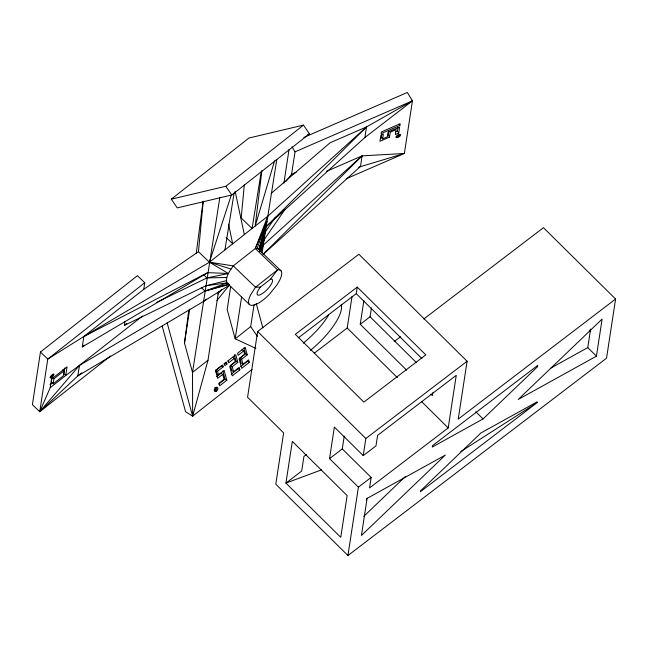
<?xml version="1.0" encoding="UTF-8"?>
<svg xmlns="http://www.w3.org/2000/svg" width="648" height="648" viewBox="0 0 648 648"><rect width="100%" height="100%" fill="white"/><g stroke="black" fill="none" stroke-linecap="round" stroke-linejoin="round"><path stroke-width="0.97" d="M143.783 289.283L144.763 282.714L137.433 275.667L40.451 352.034L32.4 404.668L39.73 411.707L47.782 359.081L83.876 336.474L143.783 289.283L198.466 251.675L203.237 201.309M244.32 184.802L241.194 218.011L252.08 228.469L267.681 216.335L366.509 126.935L412.436 100.853L407.357 92.47L303.831 137.433M261.897 170.537L255.182 226.071L274.598 160.834M162.178 326.041L185.563 411.699L192.642 416.194L192.513 372.446L184.486 343.1L188.803 310.141M196.263 253.206L203.067 201.269M262.059 252.89L276.801 159.424M219.85 197.251L192.513 372.446L208 360.207L218.538 291.365M285.962 181.383L291.551 174.296L295.043 151.834L412.436 100.853L404.376 153.479L362.086 155.868L360.507 166.406L263.145 254.421M267.681 216.335L255.312 248.532L257.135 248.443L258.86 249.537L266.846 221.576L255.312 248.532L233.272 265.882C229.991 270.783 225.018 276.688 226.946 282.925L249.172 304.285L250.898 305.37L253.595 305.24L257.078 303.912A20.866 6.537 -46.1 0 0 269.698 293.981L277.061 284.772L279.644 280.3A27.329 8.562 -46.1 0 0 281.086 270.888L258.86 249.537L266.02 226.808L364.929 137.481L366.509 126.935L330.051 142.787L271.229 193.339M50.228 387.698L51.548 379.072L67.068 366.849L65.748 375.476L50.228 387.698L39.73 411.707L110.484 355.995M51.994 377.857L51.354 382.036L53.185 383.794L63.366 375.783L64.128 370.769L62.905 369.595M53.185 383.794L53.954 378.78L64.128 370.769M64.792 367.967L63.917 373.718L65.748 375.476L79.445 365.407L142.69 315.924M226.306 280.706L205.748 285.809L124.359 325.401L124.967 321.457M184.486 343.1L189.686 309.104M230.696 286.497L227.173 309.485L235.2 338.839L255.895 348.397M241.615 296.93L235.2 338.839L250.687 326.592L254.081 304.649M615.6 299.028L458.241 419.102L467.095 361.252L358.879 254.243L257.629 331.509L247.568 397.248L283.638 432.913L275.797 484.194L347.936 555.53L606.544 358.19L615.6 299.028L543.453 227.691L423.833 318.97M283.889 183.173L289.057 149.413M314.296 353.16L347.207 328.042L352.067 296.29M347.936 555.53L358.401 487.166L329.54 458.63L334.368 427.073L363.228 455.609L375.97 445.889L377.582 435.367L456.257 375.33L448.205 427.923L369.53 487.96L371.142 477.438L342.282 448.902L344.242 436.088M298.347 337.843L356.246 293.657L357.251 287.088L425.785 354.861L363.868 402.108L295.334 334.336L357.251 287.088M381.721 134.938L381.421 136.866L382.644 138.883L387.358 136.817L388.095 131.989L399.646 127.097L398.723 133.115L395.393 134.565L396.147 129.641L390.25 132.2L389.497 137.125L379.947 141.272L380.862 135.254L383.381 134.063L382.644 138.883M388.832 131.09L388.233 135.027L389.497 137.125M406.669 370.194L360.239 324.284L363.868 300.615M398.723 133.115L397.459 131.018L397.985 127.583M360.239 324.284L370.081 316.783L371.434 307.905M399.897 125.453L400.156 123.768L381.372 131.925L381.113 133.618L399.897 125.453L399.055 124.06M363.228 455.609L365.845 438.518L467.095 361.252M432.84 392.664L432.386 395.628L430.96 394.211M537.095 402.683L537.233 401.792L480.897 432.986L420.471 490.892L420.333 491.783L537.095 402.683L460.777 451.607M550.865 368.04L587.777 347.595L590.611 329.054M596.435 356.157L602.105 319.075L518.214 399.468L596.435 356.157L587.777 347.595M79.445 365.407L77.825 375.889L39.73 411.707L79.445 365.407L204.954 291.082L226.946 282.925L228.671 284.018L204.954 291.082L201.317 287.582M198.466 251.675L209.426 262.205L228.396 273.513L207.749 272.638L82.255 346.955L83.876 336.474L209.426 262.205L252.08 228.469L261.249 171.607M224.937 249.893L234.106 193.031M252.064 369.401L192.642 416.194L208 360.207M259.775 250.816L265.21 232.065L275.449 217.177M230.971 269.041L209.426 262.205L231.522 194.392M260.253 251.213L264.003 239.954L285.055 209.361M260.05 251.351L264.003 239.954M257.135 248.443L266.846 221.576M258.86 249.537L265.21 232.065M260.488 251.618L263.177 245.203L362.086 155.868L326.535 171.323M260.261 251.578L263.177 245.203L260.018 251.359M366.225 499.867L367.359 498.199M260.431 287.096L259.151 288.797A10.708 3.353 -46.1 0 0 258.973 295.156A10.708 3.353 -46.1 0 0 269.455 286.902A10.708 3.353 -46.1 0 0 271.455 279.102L270.419 279.231L260.431 287.096L255.498 287.234L233.272 265.882L209.426 262.205M270.419 279.231L277.538 269.884L279.361 269.795L281.086 270.888M217.858 294.111L221.624 289.462M216.967 300.445L229.497 284.95M266.02 226.808L366.509 126.935M263.08 254.348L362.086 155.868M363.714 516.44L405.3 476.588M483.044 418.94L537.516 366.736L537.727 365.399L432.467 445.694L432.257 447.063L483.044 418.94L475.721 411.699M171.307 199.171L248.954 138.024L303.483 125.121L309.436 133.844L231.79 194.991L177.252 207.903L171.307 199.171L225.836 186.268L303.483 125.121M144.763 282.714L47.782 359.081L40.451 352.034M82.255 346.955L84.621 345.101M49.953 384.718L52.277 382.879M81.77 372.786L77.825 375.889L203.318 301.571L229.667 284.966M203.318 301.571L206.42 299.133M218.489 374.844L216.724 373.718L215.752 370.178L221.397 365.739L223.171 366.857L217.526 371.304L218.489 374.844L224.135 370.397L226.816 380.222L219.704 385.827L219.008 383.268L224.07 379.274L222.734 374.366L220.96 373.224L216.61 376.65M223.835 363.99L226.427 362.054L226.97 364.046L224.929 365.65L224.386 363.666M227.651 361.122L235.751 354.756L237.816 362.305L232.243 366.695L233.62 371.733L239.185 367.343L239.873 369.862L232.276 375.848L229.667 366.274L235.289 361.843L234.341 358.376L232.575 357.251M234.341 358.376L228.72 362.799L228.153 360.742M243.778 350.9L238.156 355.331L237.589 353.265L245.187 347.288L247.244 354.837L241.672 359.219L243.049 364.257L248.621 359.875L249.31 362.394L241.712 368.372L239.096 358.798L244.725 354.375L243.778 350.9L242.004 349.782M233.62 371.733L231.846 370.607L230.469 365.569L236.042 361.179L234.236 354.578M243.049 364.257L241.283 363.139L239.906 358.101L245.479 353.711L243.931 348.049M222.734 374.366L217.663 378.351L215.557 370.648L222.677 365.051L223.171 366.857M218.724 384.078L225.042 379.104L222.847 371.061M231.271 374.123L238.108 368.736L239.873 369.862M240.7 366.655L247.536 361.268L249.31 362.394M124.359 325.401L126.741 323.538M364.929 137.481L412.436 100.853M394.13 341.634L400.553 336.733M306.334 454.588L303.92 456.435L301.676 471.08L285.93 483.1L340.759 537.322L347.142 495.599L292.313 441.377L285.93 483.1L321.611 469.832M329.54 458.63L342.282 448.902M358.401 487.166L371.142 477.438M307.662 134.8L309.436 133.844M83.876 336.474L207.749 272.638M156.314 302.559L206.955 277.919L228.396 273.513M291.551 174.296L296.12 172.303M380.408 138.421L382.15 137.668M395.79 131.747L397.459 131.018M346.145 178.775L404.376 153.479L358.684 167.2M204.954 291.082L229.481 284.407M205.748 285.809L226.946 282.925M226.8 277.49L206.955 277.919L203.326 274.428M245.479 353.711L247.244 354.837M239.906 358.101L241.672 359.219M236.042 361.179L237.816 362.305M230.469 365.569L232.243 366.695M225.196 362.921L226.97 364.046M215.752 370.178L217.526 371.304M225.042 379.104L226.816 380.222M255.312 248.532L277.538 269.884L255.498 287.234L250.622 294.864A27.329 8.562 -46.1 0 0 249.172 304.285M226.144 237.492L232.689 243.778L228.525 224.095M52.731 377.614L53.954 378.78M589.397 330.124L590.822 331.533M356.246 293.657L421.921 358.611M370.081 316.783L416.51 362.694M347.207 328.042L397.354 377.63M421.702 401.711L448.205 427.923M257.629 331.509L365.845 438.518M250.687 326.592L257.41 336.353M225.836 186.268L231.79 194.991M291.997 146.804L295.043 151.834M256.211 303.458L262.853 327.799M167.135 322.745L192.642 416.194M235.159 191.314L244.328 234.608M328.722 315.001A40.144 12.798 -45.3 0 1 303.199 343.156M341.172 304.916A40.144 12.798 -45.3 0 1 310.416 350.293M214.731 387.277A1.094 0.68 -57.6 0 1 214.901 387.334M216.149 387.366A2.446 1.523 -57.6 0 1 215.906 388.5M215.225 389.57A2.446 1.523 -57.6 0 1 214.31 390.29M367.1 498.401L361.43 535.491L445.322 455.09L367.1 498.401M397.362 137.603A2.673 1.077 -31.2 0 0 400.618 134.768A2.673 1.077 -31.2 0 0 396.86 135.74A2.673 1.077 -31.2 0 0 397.362 137.603M397.823 136.817A1.328 0.535 -31.2 0 0 399.435 135.408A1.328 0.535 -31.2 0 0 397.572 135.894A1.328 0.535 -31.2 0 0 397.823 136.817M216.084 390.299A1.094 0.68 -57.6 0 0 216.797 388.581A1.094 0.68 -57.6 0 0 215.379 389.286A1.094 0.68 -57.6 0 0 216.084 390.299M216.084 391.416A2.446 1.523 -57.6 0 0 217.679 387.593A2.446 1.523 -57.6 0 0 214.504 389.156A2.446 1.523 -57.6 0 0 216.084 391.416M51.322 377.671A2.673 0.842 -46.1 0 0 53.946 374.188A2.673 0.842 -46.1 0 0 50.787 376.156A2.673 0.842 -46.1 0 0 51.322 377.671M51.67 376.828A1.328 0.413 -46.1 0 0 52.974 375.103A1.328 0.413 -46.1 0 0 51.411 376.075A1.328 0.413 -46.1 0 0 51.67 376.828"/></g></svg>
